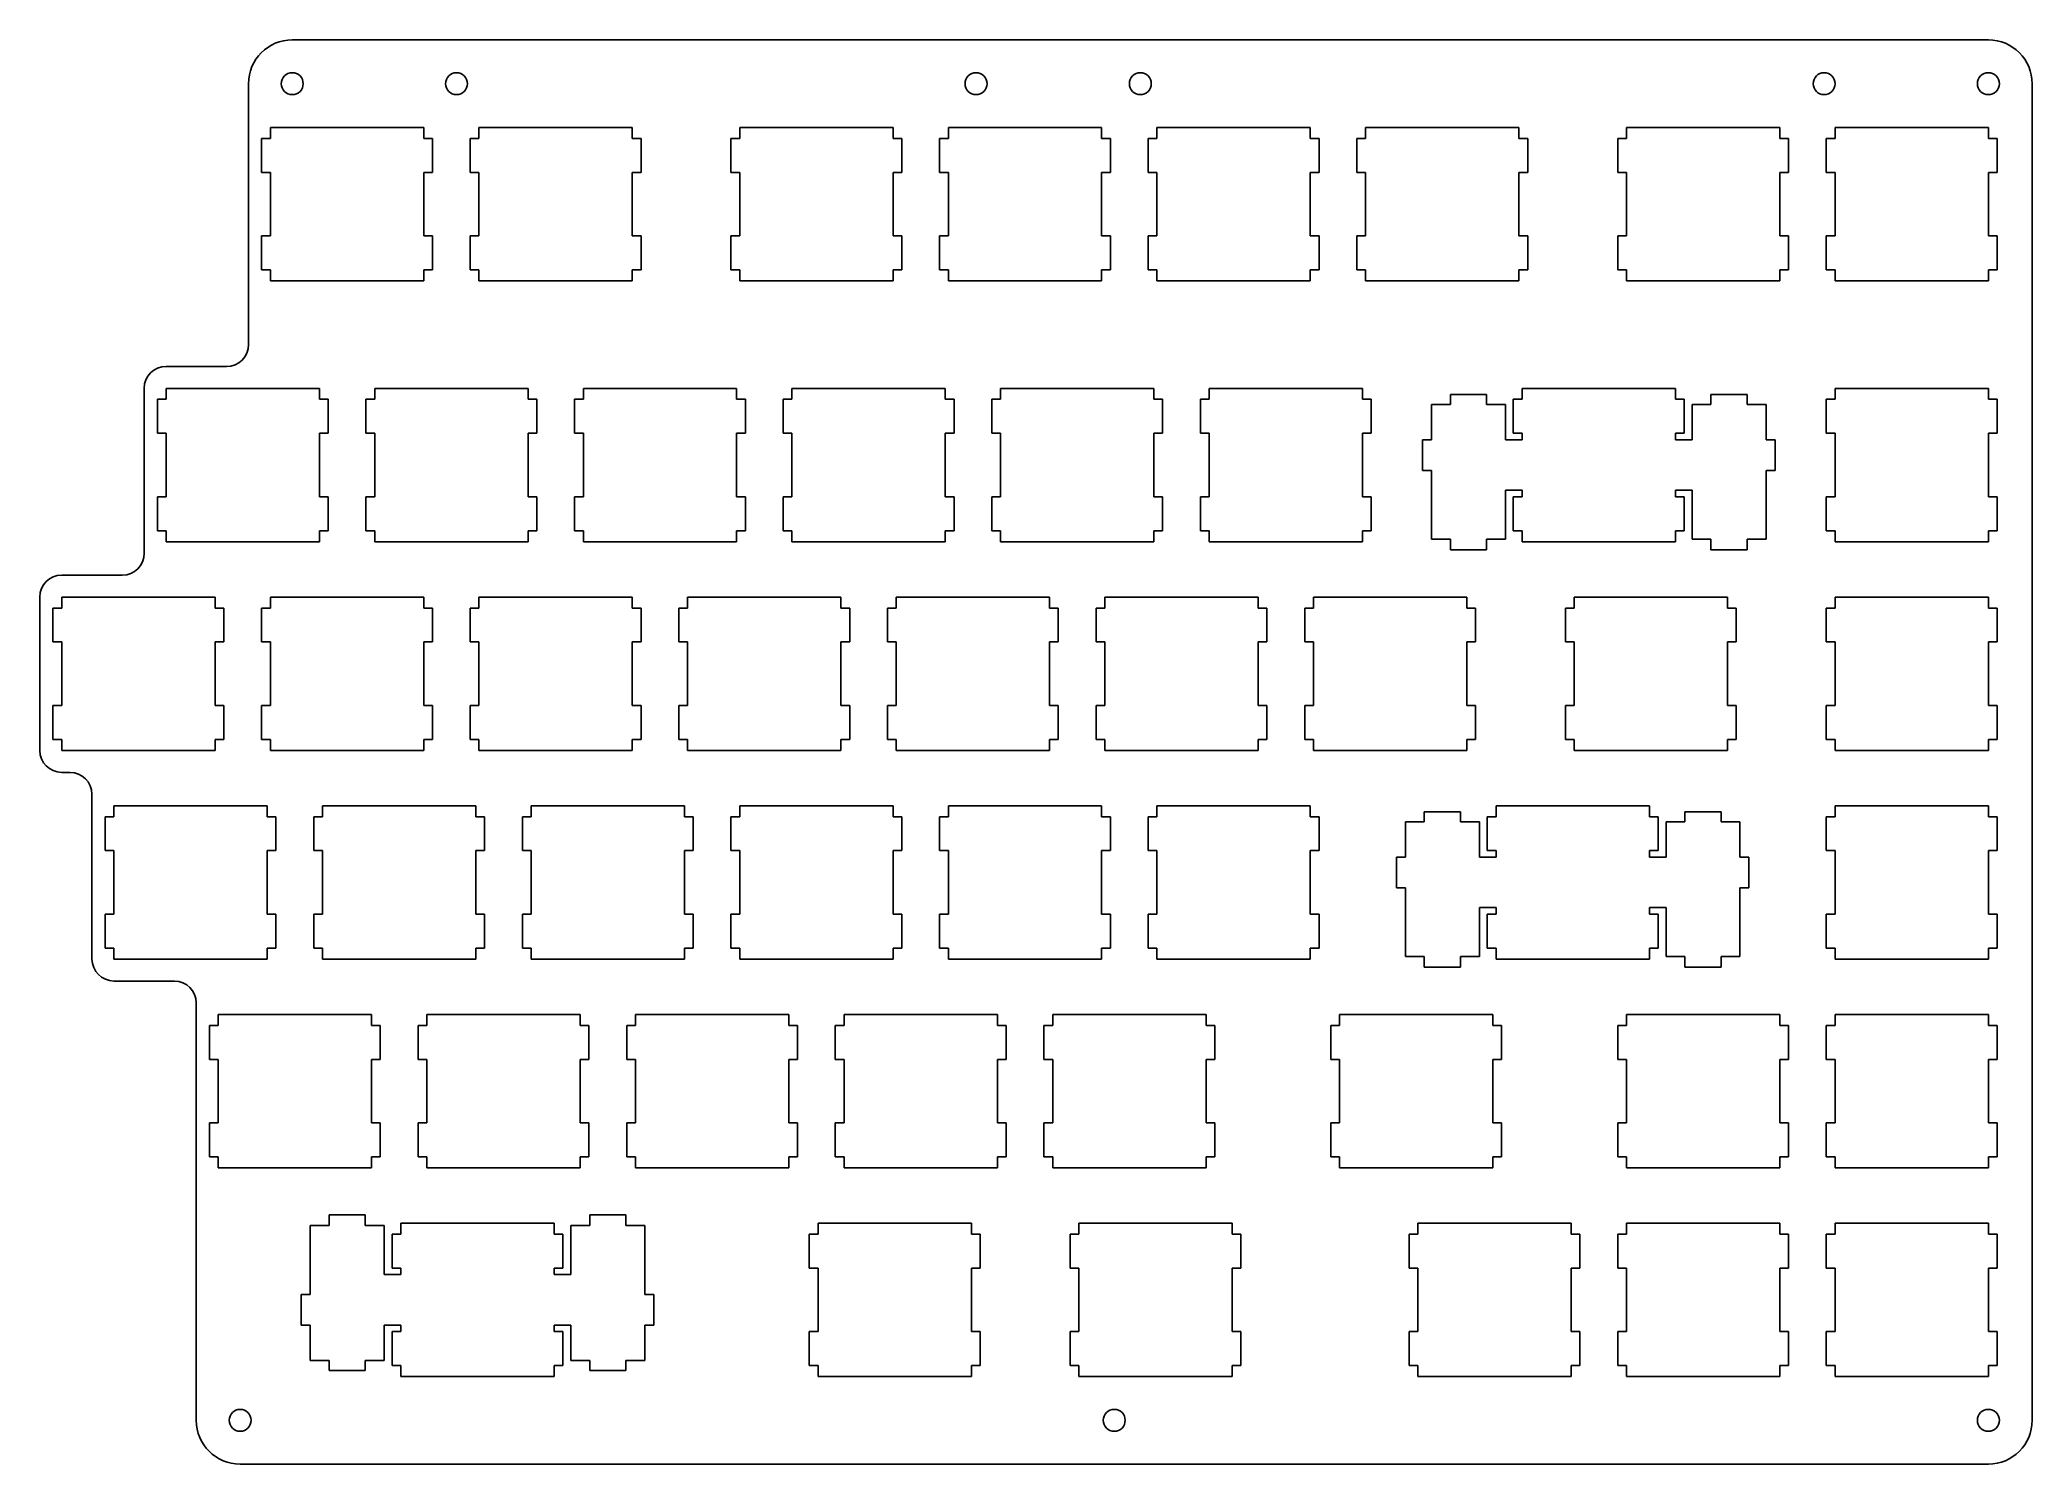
# Model space of a CAD drawing. Header units: millimetres. Extents: x 9 to 191, y 0 to 130.
import ezdxf

# ---------------------------------------------------------------- set-up
doc = ezdxf.new("R2010")
doc.units = ezdxf.units.MM
doc.layers.add('0 (2)', color=7, linetype='Continuous')

msp = doc.modelspace()

# ---------------------------------------------------------------- linework, layer by layer
at = {"layer": '0 (2)'}
for p, q in [((31.81, 130.22), (186.69, 130.22)), ((27.81, 126.22), (27.81, 102.41)), ((190.69, 126.22), (190.69, 4.21)), ((29.81, 122.22), (29.81, 121.22)), ((43.81, 122.22), (29.81, 122.22)), ((43.81, 121.22), (43.81, 122.22)), ((48.86, 122.22), (48.86, 121.22)), ((62.86, 122.22), (48.86, 122.22)), ((62.86, 121.22), (62.86, 122.22)), ((72.67, 122.22), (72.67, 121.22)), ((86.67, 122.22), (72.67, 122.22)), ((86.67, 121.22), (86.67, 122.22)), ((91.72, 122.22), (91.72, 121.22)), ((105.72, 122.22), (91.72, 122.22)), ((105.72, 121.22), (105.72, 122.22)), ((110.77, 122.22), (110.77, 121.22)), ((124.77, 122.22), (110.77, 122.22)), ((124.77, 121.22), (124.77, 122.22)), ((129.82, 122.22), (129.82, 121.22)), ((143.82, 122.22), (129.82, 122.22)), ((143.82, 121.22), (143.82, 122.22)), ((153.64, 122.22), (153.64, 121.22)), ((167.64, 122.22), (153.64, 122.22)), ((167.64, 121.22), (167.64, 122.22)), ((186.69, 122.22), (172.69, 122.22)), ((172.69, 122.22), (172.69, 121.22)), ((186.69, 121.22), (186.69, 122.22)), ((29.81, 121.22), (29.01, 121.22)), ((29.01, 121.22), (29.01, 118.12)), ((44.61, 121.22), (43.81, 121.22)), ((44.61, 118.12), (44.61, 121.22)), ((48.86, 121.22), (48.06, 121.22)), ((48.06, 121.22), (48.06, 118.12)), ((63.66, 121.22), (62.86, 121.22)), ((63.66, 118.12), (63.66, 121.22)), ((72.67, 121.22), (71.87, 121.22)), ((71.87, 121.22), (71.87, 118.12)), ((87.47, 121.22), (86.67, 121.22)), ((87.47, 118.12), (87.47, 121.22)), ((91.72, 121.22), (90.92, 121.22)), ((90.92, 121.22), (90.92, 118.12)), ((106.52, 121.22), (105.72, 121.22)), ((106.52, 118.12), (106.52, 121.22)), ((110.77, 121.22), (109.97, 121.22)), ((109.97, 121.22), (109.97, 118.12)), ((125.57, 121.22), (124.77, 121.22)), ((125.57, 118.12), (125.57, 121.22)), ((129.82, 121.22), (129.02, 121.22)), ((129.02, 121.22), (129.02, 118.12)), ((144.62, 121.22), (143.82, 121.22)), ((144.62, 118.12), (144.62, 121.22)), ((153.64, 121.22), (152.84, 121.22)), ((152.84, 121.22), (152.84, 118.12)), ((168.44, 121.22), (167.64, 121.22)), ((168.44, 118.12), (168.44, 121.22)), ((172.69, 121.22), (171.89, 121.22)), ((171.89, 121.22), (171.89, 118.12)), ((187.49, 121.22), (186.69, 121.22)), ((187.49, 118.12), (187.49, 121.22)), ((29.01, 118.12), (29.81, 118.12)), ((29.81, 118.12), (29.81, 112.32)), ((43.81, 112.32), (43.81, 118.12)), ((43.81, 118.12), (44.61, 118.12)), ((48.06, 118.12), (48.86, 118.12)), ((48.86, 118.12), (48.86, 112.32)), ((62.86, 112.32), (62.86, 118.12)), ((62.86, 118.12), (63.66, 118.12)), ((71.87, 118.12), (72.67, 118.12)), ((72.67, 118.12), (72.67, 112.32)), ((86.67, 112.32), (86.67, 118.12)), ((86.67, 118.12), (87.47, 118.12)), ((90.92, 118.12), (91.72, 118.12)), ((91.72, 118.12), (91.72, 112.32)), ((105.72, 112.32), (105.72, 118.12)), ((105.72, 118.12), (106.52, 118.12)), ((109.97, 118.12), (110.77, 118.12)), ((110.77, 118.12), (110.77, 112.32)), ((124.77, 112.32), (124.77, 118.12)), ((124.77, 118.12), (125.57, 118.12)), ((129.02, 118.12), (129.82, 118.12)), ((129.82, 118.12), (129.82, 112.32)), ((143.82, 112.32), (143.82, 118.12)), ((143.82, 118.12), (144.62, 118.12)), ((152.84, 118.12), (153.64, 118.12)), ((153.64, 118.12), (153.64, 112.32)), ((167.64, 112.32), (167.64, 118.12)), ((167.64, 118.12), (168.44, 118.12)), ((171.89, 118.12), (172.69, 118.12)), ((172.69, 118.12), (172.69, 112.32)), ((186.69, 112.32), (186.69, 118.12)), ((186.69, 118.12), (187.49, 118.12)), ((29.81, 112.32), (29.01, 112.32)), ((29.01, 112.32), (29.01, 109.22)), ((44.61, 112.32), (43.81, 112.32)), ((44.61, 109.22), (44.61, 112.32)), ((48.86, 112.32), (48.06, 112.32)), ((48.06, 112.32), (48.06, 109.22)), ((63.66, 112.32), (62.86, 112.32)), ((63.66, 109.22), (63.66, 112.32)), ((72.67, 112.32), (71.87, 112.32)), ((71.87, 112.32), (71.87, 109.22)), ((87.47, 112.32), (86.67, 112.32)), ((87.47, 109.22), (87.47, 112.32)), ((91.72, 112.32), (90.92, 112.32)), ((90.92, 112.32), (90.92, 109.22)), ((106.52, 112.32), (105.72, 112.32)), ((106.52, 109.22), (106.52, 112.32)), ((110.77, 112.32), (109.97, 112.32)), ((109.97, 112.32), (109.97, 109.22)), ((125.57, 112.32), (124.77, 112.32)), ((125.57, 109.22), (125.57, 112.32)), ((129.82, 112.32), (129.02, 112.32)), ((129.02, 112.32), (129.02, 109.22)), ((144.62, 112.32), (143.82, 112.32)), ((144.62, 109.22), (144.62, 112.32)), ((153.64, 112.32), (152.84, 112.32)), ((152.84, 112.32), (152.84, 109.22)), ((168.44, 112.32), (167.64, 112.32)), ((168.44, 109.22), (168.44, 112.32)), ((172.69, 112.32), (171.89, 112.32)), ((171.89, 112.32), (171.89, 109.22)), ((187.49, 112.32), (186.69, 112.32)), ((187.49, 109.22), (187.49, 112.32)), ((29.01, 109.22), (29.81, 109.22)), ((29.81, 109.22), (29.81, 108.22)), ((43.81, 108.22), (43.81, 109.22)), ((43.81, 109.22), (44.61, 109.22)), ((48.06, 109.22), (48.86, 109.22)), ((48.86, 109.22), (48.86, 108.22)), ((62.86, 108.22), (62.86, 109.22)), ((62.86, 109.22), (63.66, 109.22)), ((71.87, 109.22), (72.67, 109.22)), ((72.67, 109.22), (72.67, 108.22)), ((86.67, 108.22), (86.67, 109.22)), ((86.67, 109.22), (87.47, 109.22)), ((90.92, 109.22), (91.72, 109.22)), ((91.72, 109.22), (91.72, 108.22)), ((105.72, 108.22), (105.72, 109.22)), ((105.72, 109.22), (106.52, 109.22)), ((109.97, 109.22), (110.77, 109.22)), ((110.77, 109.22), (110.77, 108.22)), ((124.77, 108.22), (124.77, 109.22)), ((124.77, 109.22), (125.57, 109.22)), ((129.02, 109.22), (129.82, 109.22)), ((129.82, 109.22), (129.82, 108.22)), ((143.82, 108.22), (143.82, 109.22)), ((143.82, 109.22), (144.62, 109.22)), ((152.84, 109.22), (153.64, 109.22)), ((153.64, 109.22), (153.64, 108.22)), ((167.64, 108.22), (167.64, 109.22)), ((167.64, 109.22), (168.44, 109.22)), ((171.89, 109.22), (172.69, 109.22)), ((172.69, 109.22), (172.69, 108.22)), ((186.69, 108.22), (186.69, 109.22)), ((186.69, 109.22), (187.49, 109.22)), ((29.81, 108.22), (43.81, 108.22)), ((48.86, 108.22), (62.86, 108.22)), ((72.67, 108.22), (86.67, 108.22)), ((91.72, 108.22), (105.72, 108.22)), ((110.77, 108.22), (124.77, 108.22)), ((129.82, 108.22), (143.82, 108.22)), ((153.64, 108.22), (167.64, 108.22)), ((172.69, 108.22), (186.69, 108.22)), ((25.81, 100.41), (20.29, 100.41)), ((18.29, 98.41), (18.29, 83.36)), ((20.29, 98.41), (20.29, 97.41)), ((34.29, 98.41), (20.29, 98.41)), ((34.29, 97.41), (34.29, 98.41)), ((39.34, 98.41), (39.34, 97.41)), ((53.34, 98.41), (39.34, 98.41)), ((53.34, 97.41), (53.34, 98.41)), ((58.39, 98.41), (58.39, 97.41)), ((72.39, 98.41), (58.39, 98.41)), ((72.39, 97.41), (72.39, 98.41)), ((77.44, 98.41), (77.44, 97.41)), ((91.44, 98.41), (77.44, 98.41)), ((91.44, 97.41), (91.44, 98.41)), ((96.49, 98.41), (96.49, 97.41)), ((110.49, 98.41), (96.49, 98.41)), ((110.49, 97.41), (110.49, 98.41)), ((115.54, 98.41), (115.54, 97.41)), ((129.54, 98.41), (115.54, 98.41)), ((129.54, 97.41), (129.54, 98.41)), ((144.11, 98.41), (144.11, 97.41)), ((158.11, 98.41), (144.11, 98.41)), ((158.11, 97.41), (158.11, 98.41)), ((172.69, 98.41), (172.69, 97.41)), ((186.69, 98.41), (172.69, 98.41)), ((186.69, 97.41), (186.69, 98.41)), ((20.29, 97.41), (19.49, 97.41)), ((19.49, 97.41), (19.49, 94.31)), ((35.09, 97.41), (34.29, 97.41)), ((35.09, 94.31), (35.09, 97.41)), ((39.34, 97.41), (38.54, 97.41)), ((38.54, 97.41), (38.54, 94.31)), ((54.14, 97.41), (53.34, 97.41)), ((54.14, 94.31), (54.14, 97.41)), ((58.39, 97.41), (57.59, 97.41)), ((57.59, 97.41), (57.59, 94.31)), ((73.19, 97.41), (72.39, 97.41)), ((73.19, 94.31), (73.19, 97.41)), ((77.44, 97.41), (76.64, 97.41)), ((76.64, 97.41), (76.64, 94.31)), ((92.24, 97.41), (91.44, 97.41)), ((92.24, 94.31), (92.24, 97.41)), ((96.49, 97.41), (95.69, 97.41)), ((95.69, 97.41), (95.69, 94.31)), ((111.29, 97.41), (110.49, 97.41)), ((111.29, 94.31), (111.29, 97.41)), ((115.54, 97.41), (114.74, 97.41)), ((114.74, 97.41), (114.74, 94.31)), ((130.34, 97.41), (129.54, 97.41)), ((130.34, 94.31), (130.34, 97.41)), ((137.56, 96.94), (135.84, 96.94)), ((135.84, 96.94), (135.84, 93.71)), ((140.86, 97.86), (137.56, 97.86)), ((137.56, 97.86), (137.56, 96.94)), ((140.86, 96.94), (140.86, 97.86)), ((142.59, 96.94), (140.86, 96.94)), ((142.59, 93.71), (142.59, 96.94)), ((144.11, 97.41), (143.31, 97.41)), ((143.31, 97.41), (143.31, 94.31)), ((158.91, 97.41), (158.11, 97.41)), ((158.91, 94.31), (158.91, 97.41)), ((161.36, 96.94), (159.64, 96.94)), ((159.64, 96.94), (159.64, 93.71)), ((164.66, 97.86), (161.36, 97.86)), ((161.36, 97.86), (161.36, 96.94)), ((164.66, 96.94), (164.66, 97.86)), ((166.39, 96.94), (164.66, 96.94)), ((166.39, 93.71), (166.39, 96.94)), ((172.69, 97.41), (171.89, 97.41)), ((171.89, 97.41), (171.89, 94.31)), ((187.49, 97.41), (186.69, 97.41)), ((187.49, 94.31), (187.49, 97.41)), ((19.49, 94.31), (20.29, 94.31)), ((20.29, 94.31), (20.29, 88.51)), ((34.29, 88.51), (34.29, 94.31)), ((34.29, 94.31), (35.09, 94.31)), ((38.54, 94.31), (39.34, 94.31)), ((39.34, 94.31), (39.34, 88.51)), ((53.34, 88.51), (53.34, 94.31)), ((53.34, 94.31), (54.14, 94.31)), ((57.59, 94.31), (58.39, 94.31)), ((58.39, 94.31), (58.39, 88.51)), ((72.39, 88.51), (72.39, 94.31)), ((72.39, 94.31), (73.19, 94.31)), ((76.64, 94.31), (77.44, 94.31)), ((77.44, 94.31), (77.44, 88.51)), ((91.44, 88.51), (91.44, 94.31)), ((91.44, 94.31), (92.24, 94.31)), ((95.69, 94.31), (96.49, 94.31)), ((96.49, 94.31), (96.49, 88.51)), ((110.49, 88.51), (110.49, 94.31)), ((110.49, 94.31), (111.29, 94.31)), ((114.74, 94.31), (115.54, 94.31)), ((115.54, 94.31), (115.54, 88.51)), ((129.54, 88.51), (129.54, 94.31)), ((129.54, 94.31), (130.34, 94.31)), ((135.84, 93.71), (135.01, 93.71)), ((135.01, 93.71), (135.01, 90.91)), ((144.11, 93.71), (142.59, 93.71)), ((143.31, 94.31), (144.11, 94.31)), ((144.11, 94.31), (144.11, 93.71)), ((158.11, 93.71), (158.11, 94.31)), ((158.11, 94.31), (158.91, 94.31)), ((159.64, 93.71), (158.11, 93.71)), ((167.21, 93.71), (166.39, 93.71)), ((167.21, 90.91), (167.21, 93.71)), ((171.89, 94.31), (172.69, 94.31)), ((172.69, 94.31), (172.69, 88.51)), ((186.69, 88.51), (186.69, 94.31)), ((186.69, 94.31), (187.49, 94.31)), ((135.01, 90.91), (135.84, 90.91)), ((135.84, 90.91), (135.84, 84.64)), ((166.39, 84.64), (166.39, 90.91)), ((166.39, 90.91), (167.21, 90.91)), ((20.29, 88.51), (19.49, 88.51)), ((19.49, 88.51), (19.49, 85.41)), ((35.09, 88.51), (34.29, 88.51)), ((35.09, 85.41), (35.09, 88.51)), ((39.34, 88.51), (38.54, 88.51)), ((38.54, 88.51), (38.54, 85.41)), ((54.14, 88.51), (53.34, 88.51)), ((54.14, 85.41), (54.14, 88.51)), ((58.39, 88.51), (57.59, 88.51)), ((57.59, 88.51), (57.59, 85.41)), ((73.19, 88.51), (72.39, 88.51)), ((73.19, 85.41), (73.19, 88.51)), ((77.44, 88.51), (76.64, 88.51)), ((76.64, 88.51), (76.64, 85.41)), ((92.24, 88.51), (91.44, 88.51)), ((92.24, 85.41), (92.24, 88.51)), ((96.49, 88.51), (95.69, 88.51)), ((95.69, 88.51), (95.69, 85.41)), ((111.29, 88.51), (110.49, 88.51)), ((111.29, 85.41), (111.29, 88.51)), ((115.54, 88.51), (114.74, 88.51)), ((114.74, 88.51), (114.74, 85.41)), ((130.34, 88.51), (129.54, 88.51)), ((130.34, 85.41), (130.34, 88.51)), ((142.59, 84.64), (142.59, 89.11)), ((142.59, 89.11), (144.11, 89.11)), ((144.11, 88.51), (143.31, 88.51)), ((143.31, 88.51), (143.31, 85.41)), ((144.11, 89.11), (144.11, 88.51)), ((158.11, 88.51), (158.11, 89.11)), ((158.11, 89.11), (159.64, 89.11)), ((158.91, 88.51), (158.11, 88.51)), ((158.91, 85.41), (158.91, 88.51)), ((159.64, 89.11), (159.64, 84.64)), ((172.69, 88.51), (171.89, 88.51)), ((171.89, 88.51), (171.89, 85.41)), ((187.49, 88.51), (186.69, 88.51)), ((187.49, 85.41), (187.49, 88.51)), ((19.49, 85.41), (20.29, 85.41)), ((20.29, 85.41), (20.29, 84.41)), ((20.29, 84.41), (34.29, 84.41)), ((34.29, 84.41), (34.29, 85.41)), ((34.29, 85.41), (35.09, 85.41)), ((38.54, 85.41), (39.34, 85.41)), ((39.34, 85.41), (39.34, 84.41)), ((39.34, 84.41), (53.34, 84.41)), ((53.34, 84.41), (53.34, 85.41)), ((53.34, 85.41), (54.14, 85.41)), ((57.59, 85.41), (58.39, 85.41)), ((58.39, 85.41), (58.39, 84.41)), ((58.39, 84.41), (72.39, 84.41)), ((72.39, 84.41), (72.39, 85.41)), ((72.39, 85.41), (73.19, 85.41)), ((76.64, 85.41), (77.44, 85.41)), ((77.44, 85.41), (77.44, 84.41)), ((77.44, 84.41), (91.44, 84.41)), ((91.44, 84.41), (91.44, 85.41)), ((91.44, 85.41), (92.24, 85.41)), ((95.69, 85.41), (96.49, 85.41)), ((96.49, 85.41), (96.49, 84.41)), ((96.49, 84.41), (110.49, 84.41)), ((110.49, 84.41), (110.49, 85.41)), ((110.49, 85.41), (111.29, 85.41)), ((114.74, 85.41), (115.54, 85.41)), ((115.54, 85.41), (115.54, 84.41)), ((115.54, 84.41), (129.54, 84.41)), ((129.54, 84.41), (129.54, 85.41)), ((129.54, 85.41), (130.34, 85.41)), ((135.84, 84.64), (137.56, 84.64)), ((137.56, 84.64), (137.56, 83.66)), ((140.86, 83.66), (140.86, 84.64)), ((140.86, 84.64), (142.59, 84.64)), ((143.31, 85.41), (144.11, 85.41)), ((144.11, 85.41), (144.11, 84.41)), ((144.11, 84.41), (158.11, 84.41)), ((158.11, 84.41), (158.11, 85.41)), ((158.11, 85.41), (158.91, 85.41)), ((159.64, 84.64), (161.36, 84.64)), ((161.36, 84.64), (161.36, 83.66)), ((164.66, 83.66), (164.66, 84.64)), ((164.66, 84.64), (166.39, 84.64)), ((171.89, 85.41), (172.69, 85.41)), ((172.69, 85.41), (172.69, 84.41)), ((172.69, 84.41), (186.69, 84.41)), ((186.69, 84.41), (186.69, 85.41)), ((186.69, 85.41), (187.49, 85.41)), ((137.56, 83.66), (140.86, 83.66)), ((161.36, 83.66), (164.66, 83.66)), ((16.29, 81.36), (10.76, 81.36)), ((8.76, 79.36), (8.76, 65.36)), ((10.76, 78.36), (9.96, 78.36)), ((9.96, 78.36), (9.96, 75.26)), ((10.76, 79.36), (10.76, 78.36)), ((24.76, 79.36), (10.76, 79.36)), ((24.76, 78.36), (24.76, 79.36)), ((25.56, 78.36), (24.76, 78.36)), ((25.56, 75.26), (25.56, 78.36)), ((29.81, 78.36), (29.01, 78.36)), ((29.01, 78.36), (29.01, 75.26)), ((29.81, 79.36), (29.81, 78.36)), ((43.81, 79.36), (29.81, 79.36)), ((43.81, 78.36), (43.81, 79.36)), ((44.61, 78.36), (43.81, 78.36)), ((44.61, 75.26), (44.61, 78.36)), ((48.86, 78.36), (48.06, 78.36)), ((48.06, 78.36), (48.06, 75.26)), ((48.86, 79.36), (48.86, 78.36)), ((62.86, 79.36), (48.86, 79.36)), ((62.86, 78.36), (62.86, 79.36)), ((63.66, 78.36), (62.86, 78.36)), ((63.66, 75.26), (63.66, 78.36)), ((67.91, 78.36), (67.11, 78.36)), ((67.11, 78.36), (67.11, 75.26)), ((67.91, 79.36), (67.91, 78.36)), ((81.91, 79.36), (67.91, 79.36)), ((81.91, 78.36), (81.91, 79.36)), ((82.71, 78.36), (81.91, 78.36)), ((82.71, 75.26), (82.71, 78.36)), ((86.96, 78.36), (86.16, 78.36)), ((86.16, 78.36), (86.16, 75.26)), ((86.96, 79.36), (86.96, 78.36)), ((100.96, 79.36), (86.96, 79.36)), ((100.96, 78.36), (100.96, 79.36)), ((101.76, 78.36), (100.96, 78.36)), ((101.76, 75.26), (101.76, 78.36)), ((106.01, 78.36), (105.21, 78.36)), ((105.21, 78.36), (105.21, 75.26)), ((106.01, 79.36), (106.01, 78.36)), ((120.01, 79.36), (106.01, 79.36)), ((120.01, 78.36), (120.01, 79.36)), ((120.81, 78.36), (120.01, 78.36)), ((120.81, 75.26), (120.81, 78.36)), ((125.06, 78.36), (124.26, 78.36)), ((124.26, 78.36), (124.26, 75.26)), ((125.06, 79.36), (125.06, 78.36)), ((139.06, 79.36), (125.06, 79.36)), ((139.06, 78.36), (139.06, 79.36)), ((139.86, 78.36), (139.06, 78.36)), ((139.86, 75.26), (139.86, 78.36)), ((148.87, 78.36), (148.07, 78.36)), ((148.07, 78.36), (148.07, 75.26)), ((148.87, 79.36), (148.87, 78.36)), ((162.87, 79.36), (148.87, 79.36)), ((162.87, 78.36), (162.87, 79.36)), ((163.67, 78.36), (162.87, 78.36)), ((163.67, 75.26), (163.67, 78.36)), ((172.69, 78.36), (171.89, 78.36)), ((171.89, 78.36), (171.89, 75.26)), ((172.69, 79.36), (172.69, 78.36)), ((186.69, 79.36), (172.69, 79.36)), ((186.69, 78.36), (186.69, 79.36)), ((187.49, 78.36), (186.69, 78.36)), ((187.49, 75.26), (187.49, 78.36)), ((9.96, 75.26), (10.76, 75.26)), ((10.76, 75.26), (10.76, 69.46)), ((24.76, 69.46), (24.76, 75.26)), ((24.76, 75.26), (25.56, 75.26)), ((29.01, 75.26), (29.81, 75.26)), ((29.81, 75.26), (29.81, 69.46)), ((43.81, 69.46), (43.81, 75.26)), ((43.81, 75.26), (44.61, 75.26)), ((48.06, 75.26), (48.86, 75.26)), ((48.86, 75.26), (48.86, 69.46)), ((62.86, 69.46), (62.86, 75.26)), ((62.86, 75.26), (63.66, 75.26)), ((67.11, 75.26), (67.91, 75.26)), ((67.91, 75.26), (67.91, 69.46)), ((81.91, 69.46), (81.91, 75.26)), ((81.91, 75.26), (82.71, 75.26)), ((86.16, 75.26), (86.96, 75.26)), ((86.96, 75.26), (86.96, 69.46)), ((100.96, 69.46), (100.96, 75.26)), ((100.96, 75.26), (101.76, 75.26)), ((105.21, 75.26), (106.01, 75.26)), ((106.01, 75.26), (106.01, 69.46)), ((120.01, 69.46), (120.01, 75.26)), ((120.01, 75.26), (120.81, 75.26)), ((124.26, 75.26), (125.06, 75.26)), ((125.06, 75.26), (125.06, 69.46)), ((139.06, 69.46), (139.06, 75.26)), ((139.06, 75.26), (139.86, 75.26)), ((148.07, 75.26), (148.87, 75.26)), ((148.87, 75.26), (148.87, 69.46)), ((162.87, 69.46), (162.87, 75.26)), ((162.87, 75.26), (163.67, 75.26)), ((171.89, 75.26), (172.69, 75.26)), ((172.69, 75.26), (172.69, 69.46)), ((186.69, 69.46), (186.69, 75.26)), ((186.69, 75.26), (187.49, 75.26)), ((10.76, 69.46), (9.96, 69.46)), ((9.96, 69.46), (9.96, 66.36)), ((25.56, 69.46), (24.76, 69.46)), ((25.56, 66.36), (25.56, 69.46)), ((29.81, 69.46), (29.01, 69.46)), ((29.01, 69.46), (29.01, 66.36)), ((44.61, 69.46), (43.81, 69.46)), ((44.61, 66.36), (44.61, 69.46)), ((48.86, 69.46), (48.06, 69.46)), ((48.06, 69.46), (48.06, 66.36)), ((63.66, 69.46), (62.86, 69.46)), ((63.66, 66.36), (63.66, 69.46)), ((67.91, 69.46), (67.11, 69.46)), ((67.11, 69.46), (67.11, 66.36)), ((82.71, 69.46), (81.91, 69.46)), ((82.71, 66.36), (82.71, 69.46)), ((86.96, 69.46), (86.16, 69.46)), ((86.16, 69.46), (86.16, 66.36)), ((101.76, 69.46), (100.96, 69.46)), ((101.76, 66.36), (101.76, 69.46)), ((106.01, 69.46), (105.21, 69.46)), ((105.21, 69.46), (105.21, 66.36)), ((120.81, 69.46), (120.01, 69.46)), ((120.81, 66.36), (120.81, 69.46)), ((125.06, 69.46), (124.26, 69.46)), ((124.26, 69.46), (124.26, 66.36)), ((139.86, 69.46), (139.06, 69.46)), ((139.86, 66.36), (139.86, 69.46)), ((148.87, 69.46), (148.07, 69.46)), ((148.07, 69.46), (148.07, 66.36)), ((163.67, 69.46), (162.87, 69.46)), ((163.67, 66.36), (163.67, 69.46)), ((172.69, 69.46), (171.89, 69.46)), ((171.89, 69.46), (171.89, 66.36)), ((187.49, 69.46), (186.69, 69.46)), ((187.49, 66.36), (187.49, 69.46)), ((9.96, 66.36), (10.76, 66.36)), ((10.76, 66.36), (10.76, 65.36)), ((24.76, 65.36), (24.76, 66.36)), ((24.76, 66.36), (25.56, 66.36)), ((29.01, 66.36), (29.81, 66.36)), ((29.81, 66.36), (29.81, 65.36)), ((43.81, 65.36), (43.81, 66.36)), ((43.81, 66.36), (44.61, 66.36)), ((48.06, 66.36), (48.86, 66.36)), ((48.86, 66.36), (48.86, 65.36)), ((62.86, 65.36), (62.86, 66.36)), ((62.86, 66.36), (63.66, 66.36)), ((67.11, 66.36), (67.91, 66.36)), ((67.91, 66.36), (67.91, 65.36)), ((81.91, 65.36), (81.91, 66.36)), ((81.91, 66.36), (82.71, 66.36)), ((86.16, 66.36), (86.96, 66.36)), ((86.96, 66.36), (86.96, 65.36)), ((100.96, 65.36), (100.96, 66.36)), ((100.96, 66.36), (101.76, 66.36)), ((105.21, 66.36), (106.01, 66.36)), ((106.01, 66.36), (106.01, 65.36)), ((120.01, 65.36), (120.01, 66.36)), ((120.01, 66.36), (120.81, 66.36)), ((124.26, 66.36), (125.06, 66.36)), ((125.06, 66.36), (125.06, 65.36)), ((139.06, 65.36), (139.06, 66.36)), ((139.06, 66.36), (139.86, 66.36)), ((148.07, 66.36), (148.87, 66.36)), ((148.87, 66.36), (148.87, 65.36)), ((162.87, 65.36), (162.87, 66.36)), ((162.87, 66.36), (163.67, 66.36)), ((171.89, 66.36), (172.69, 66.36)), ((172.69, 66.36), (172.69, 65.36)), ((186.69, 65.36), (186.69, 66.36)), ((186.69, 66.36), (187.49, 66.36)), ((10.76, 65.36), (24.76, 65.36)), ((29.81, 65.36), (43.81, 65.36)), ((48.86, 65.36), (62.86, 65.36)), ((67.91, 65.36), (81.91, 65.36)), ((86.96, 65.36), (100.96, 65.36)), ((106.01, 65.36), (120.01, 65.36)), ((125.06, 65.36), (139.06, 65.36)), ((148.87, 65.36), (162.87, 65.36)), ((172.69, 65.36), (186.69, 65.36)), ((10.76, 63.36), (11.52, 63.36)), ((13.52, 61.36), (13.52, 46.31)), ((15.52, 60.31), (15.52, 59.31)), ((29.52, 60.31), (15.52, 60.31)), ((29.52, 59.31), (29.52, 60.31)), ((34.57, 60.31), (34.57, 59.31)), ((48.57, 60.31), (34.57, 60.31)), ((48.57, 59.31), (48.57, 60.31)), ((53.62, 60.31), (53.62, 59.31)), ((67.62, 60.31), (53.62, 60.31)), ((67.62, 59.31), (67.62, 60.31)), ((72.67, 60.31), (72.67, 59.31)), ((86.67, 60.31), (72.67, 60.31)), ((86.67, 59.31), (86.67, 60.31)), ((91.72, 60.31), (91.72, 59.31)), ((105.72, 60.31), (91.72, 60.31)), ((105.72, 59.31), (105.72, 60.31)), ((110.77, 60.31), (110.77, 59.31)), ((124.77, 60.31), (110.77, 60.31)), ((124.77, 59.31), (124.77, 60.31)), ((141.73, 60.31), (141.73, 59.31)), ((155.73, 60.31), (141.73, 60.31)), ((155.73, 59.31), (155.73, 60.31)), ((172.69, 60.31), (172.69, 59.31)), ((186.69, 60.31), (172.69, 60.31)), ((186.69, 59.31), (186.69, 60.31)), ((15.52, 59.31), (14.72, 59.31)), ((14.72, 59.31), (14.72, 56.21)), ((30.32, 59.31), (29.52, 59.31)), ((30.32, 56.21), (30.32, 59.31)), ((34.57, 59.31), (33.77, 59.31)), ((33.77, 59.31), (33.77, 56.21)), ((49.37, 59.31), (48.57, 59.31)), ((49.37, 56.21), (49.37, 59.31)), ((53.62, 59.31), (52.82, 59.31)), ((52.82, 59.31), (52.82, 56.21)), ((68.42, 59.31), (67.62, 59.31)), ((68.42, 56.21), (68.42, 59.31)), ((72.67, 59.31), (71.87, 59.31)), ((71.87, 59.31), (71.87, 56.21)), ((87.47, 59.31), (86.67, 59.31)), ((87.47, 56.21), (87.47, 59.31)), ((91.72, 59.31), (90.92, 59.31)), ((90.92, 59.31), (90.92, 56.21)), ((106.52, 59.31), (105.72, 59.31)), ((106.52, 56.21), (106.52, 59.31)), ((110.77, 59.31), (109.97, 59.31)), ((109.97, 59.31), (109.97, 56.21)), ((125.57, 59.31), (124.77, 59.31)), ((125.57, 56.21), (125.57, 59.31)), ((135.18, 58.84), (133.46, 58.84)), ((133.46, 58.84), (133.46, 55.61)), ((138.48, 59.76), (135.18, 59.76)), ((135.18, 59.76), (135.18, 58.84)), ((138.48, 58.84), (138.48, 59.76)), ((140.21, 58.84), (138.48, 58.84)), ((140.21, 55.61), (140.21, 58.84)), ((141.73, 59.31), (140.93, 59.31)), ((140.93, 59.31), (140.93, 56.21)), ((156.53, 59.31), (155.73, 59.31)), ((156.53, 56.21), (156.53, 59.31)), ((158.98, 58.84), (157.26, 58.84)), ((157.26, 58.84), (157.26, 55.61)), ((162.28, 59.76), (158.98, 59.76)), ((158.98, 59.76), (158.98, 58.84)), ((162.28, 58.84), (162.28, 59.76)), ((164, 58.84), (162.28, 58.84)), ((164, 55.61), (164, 58.84)), ((172.69, 59.31), (171.89, 59.31)), ((171.89, 59.31), (171.89, 56.21)), ((187.49, 59.31), (186.69, 59.31)), ((187.49, 56.21), (187.49, 59.31)), ((14.72, 56.21), (15.52, 56.21)), ((15.52, 56.21), (15.52, 50.41)), ((29.52, 50.41), (29.52, 56.21)), ((29.52, 56.21), (30.32, 56.21)), ((33.77, 56.21), (34.57, 56.21)), ((34.57, 56.21), (34.57, 50.41)), ((48.57, 50.41), (48.57, 56.21)), ((48.57, 56.21), (49.37, 56.21)), ((52.82, 56.21), (53.62, 56.21)), ((53.62, 56.21), (53.62, 50.41)), ((67.62, 50.41), (67.62, 56.21)), ((67.62, 56.21), (68.42, 56.21)), ((71.87, 56.21), (72.67, 56.21)), ((72.67, 56.21), (72.67, 50.41)), ((86.67, 50.41), (86.67, 56.21)), ((86.67, 56.21), (87.47, 56.21)), ((90.92, 56.21), (91.72, 56.21)), ((91.72, 56.21), (91.72, 50.41)), ((105.72, 50.41), (105.72, 56.21)), ((105.72, 56.21), (106.52, 56.21)), ((109.97, 56.21), (110.77, 56.21)), ((110.77, 56.21), (110.77, 50.41)), ((124.77, 50.41), (124.77, 56.21)), ((124.77, 56.21), (125.57, 56.21)), ((133.46, 55.61), (132.63, 55.61)), ((132.63, 55.61), (132.63, 52.81)), ((141.73, 55.61), (140.21, 55.61)), ((140.93, 56.21), (141.73, 56.21)), ((141.73, 56.21), (141.73, 55.61)), ((155.73, 55.61), (155.73, 56.21)), ((155.73, 56.21), (156.53, 56.21)), ((157.26, 55.61), (155.73, 55.61)), ((164.83, 55.61), (164, 55.61)), ((164.83, 52.81), (164.83, 55.61)), ((171.89, 56.21), (172.69, 56.21)), ((172.69, 56.21), (172.69, 50.41)), ((186.69, 50.41), (186.69, 56.21)), ((186.69, 56.21), (187.49, 56.21)), ((132.63, 52.81), (133.46, 52.81)), ((133.46, 52.81), (133.46, 46.54)), ((164, 46.54), (164, 52.81)), ((164, 52.81), (164.83, 52.81)), ((140.21, 46.54), (140.21, 51.01)), ((140.21, 51.01), (141.73, 51.01)), ((141.73, 51.01), (141.73, 50.41)), ((155.73, 50.41), (155.73, 51.01)), ((155.73, 51.01), (157.26, 51.01)), ((157.26, 51.01), (157.26, 46.54)), ((15.52, 50.41), (14.72, 50.41)), ((14.72, 50.41), (14.72, 47.31)), ((30.32, 50.41), (29.52, 50.41)), ((30.32, 47.31), (30.32, 50.41)), ((34.57, 50.41), (33.77, 50.41)), ((33.77, 50.41), (33.77, 47.31)), ((49.37, 50.41), (48.57, 50.41)), ((49.37, 47.31), (49.37, 50.41)), ((53.62, 50.41), (52.82, 50.41)), ((52.82, 50.41), (52.82, 47.31)), ((68.42, 50.41), (67.62, 50.41)), ((68.42, 47.31), (68.42, 50.41)), ((72.67, 50.41), (71.87, 50.41)), ((71.87, 50.41), (71.87, 47.31)), ((87.47, 50.41), (86.67, 50.41)), ((87.47, 47.31), (87.47, 50.41)), ((91.72, 50.41), (90.92, 50.41)), ((90.92, 50.41), (90.92, 47.31)), ((106.52, 50.41), (105.72, 50.41)), ((106.52, 47.31), (106.52, 50.41)), ((110.77, 50.41), (109.97, 50.41)), ((109.97, 50.41), (109.97, 47.31)), ((125.57, 50.41), (124.77, 50.41)), ((125.57, 47.31), (125.57, 50.41)), ((141.73, 50.41), (140.93, 50.41)), ((140.93, 50.41), (140.93, 47.31)), ((156.53, 50.41), (155.73, 50.41)), ((156.53, 47.31), (156.53, 50.41)), ((172.69, 50.41), (171.89, 50.41)), ((171.89, 50.41), (171.89, 47.31)), ((187.49, 50.41), (186.69, 50.41)), ((187.49, 47.31), (187.49, 50.41)), ((14.72, 47.31), (15.52, 47.31)), ((15.52, 47.31), (15.52, 46.31)), ((29.52, 46.31), (29.52, 47.31)), ((29.52, 47.31), (30.32, 47.31)), ((33.77, 47.31), (34.57, 47.31)), ((34.57, 47.31), (34.57, 46.31)), ((48.57, 46.31), (48.57, 47.31)), ((48.57, 47.31), (49.37, 47.31)), ((52.82, 47.31), (53.62, 47.31)), ((53.62, 47.31), (53.62, 46.31)), ((67.62, 46.31), (67.62, 47.31)), ((67.62, 47.31), (68.42, 47.31)), ((71.87, 47.31), (72.67, 47.31)), ((72.67, 47.31), (72.67, 46.31)), ((86.67, 46.31), (86.67, 47.31)), ((86.67, 47.31), (87.47, 47.31)), ((90.92, 47.31), (91.72, 47.31)), ((91.72, 47.31), (91.72, 46.31)), ((105.72, 46.31), (105.72, 47.31)), ((105.72, 47.31), (106.52, 47.31)), ((109.97, 47.31), (110.77, 47.31)), ((110.77, 47.31), (110.77, 46.31)), ((124.77, 46.31), (124.77, 47.31)), ((124.77, 47.31), (125.57, 47.31)), ((140.93, 47.31), (141.73, 47.31)), ((141.73, 47.31), (141.73, 46.31)), ((155.73, 46.31), (155.73, 47.31)), ((155.73, 47.31), (156.53, 47.31)), ((171.89, 47.31), (172.69, 47.31)), ((172.69, 47.31), (172.69, 46.31)), ((186.69, 46.31), (186.69, 47.31)), ((186.69, 47.31), (187.49, 47.31)), ((15.52, 46.31), (29.52, 46.31)), ((34.57, 46.31), (48.57, 46.31)), ((53.62, 46.31), (67.62, 46.31)), ((72.67, 46.31), (86.67, 46.31)), ((91.72, 46.31), (105.72, 46.31)), ((110.77, 46.31), (124.77, 46.31)), ((133.46, 46.54), (135.18, 46.54)), ((135.18, 46.54), (135.18, 45.56)), ((135.18, 45.56), (138.48, 45.56)), ((138.48, 45.56), (138.48, 46.54)), ((138.48, 46.54), (140.21, 46.54)), ((141.73, 46.31), (155.73, 46.31)), ((157.26, 46.54), (158.98, 46.54)), ((158.98, 46.54), (158.98, 45.56)), ((158.98, 45.56), (162.28, 45.56)), ((162.28, 45.56), (162.28, 46.54)), ((162.28, 46.54), (164, 46.54)), ((172.69, 46.31), (186.69, 46.31)), ((15.52, 44.31), (21.05, 44.31)), ((23.05, 42.31), (23.05, 4.21)), ((25.05, 40.26), (24.25, 40.26)), ((24.25, 40.26), (24.25, 37.16)), ((25.05, 41.26), (25.05, 40.26)), ((39.05, 41.26), (25.05, 41.26)), ((39.05, 40.26), (39.05, 41.26)), ((39.85, 40.26), (39.05, 40.26)), ((39.85, 37.16), (39.85, 40.26)), ((44.1, 40.26), (43.3, 40.26)), ((43.3, 40.26), (43.3, 37.16)), ((44.1, 41.26), (44.1, 40.26)), ((58.1, 41.26), (44.1, 41.26)), ((58.1, 40.26), (58.1, 41.26)), ((58.9, 40.26), (58.1, 40.26)), ((58.9, 37.16), (58.9, 40.26)), ((63.15, 40.26), (62.35, 40.26)), ((62.35, 40.26), (62.35, 37.16)), ((63.15, 41.26), (63.15, 40.26)), ((77.15, 41.26), (63.15, 41.26)), ((77.15, 40.26), (77.15, 41.26)), ((77.95, 40.26), (77.15, 40.26)), ((77.95, 37.16), (77.95, 40.26)), ((82.2, 40.26), (81.4, 40.26)), ((81.4, 40.26), (81.4, 37.16)), ((82.2, 41.26), (82.2, 40.26)), ((96.2, 41.26), (82.2, 41.26)), ((96.2, 40.26), (96.2, 41.26)), ((97, 40.26), (96.2, 40.26)), ((97, 37.16), (97, 40.26)), ((101.25, 40.26), (100.45, 40.26)), ((100.45, 40.26), (100.45, 37.16)), ((101.25, 41.26), (101.25, 40.26)), ((115.25, 41.26), (101.25, 41.26)), ((115.25, 40.26), (115.25, 41.26)), ((116.05, 40.26), (115.25, 40.26)), ((116.05, 37.16), (116.05, 40.26)), ((127.44, 40.26), (126.64, 40.26)), ((126.64, 40.26), (126.64, 37.16)), ((127.44, 41.26), (127.44, 40.26)), ((141.44, 41.26), (127.44, 41.26)), ((141.44, 40.26), (141.44, 41.26)), ((142.24, 40.26), (141.44, 40.26)), ((142.24, 37.16), (142.24, 40.26)), ((153.64, 40.26), (152.84, 40.26)), ((152.84, 40.26), (152.84, 37.16)), ((153.64, 41.26), (153.64, 40.26)), ((167.64, 41.26), (153.64, 41.26)), ((167.64, 40.26), (167.64, 41.26)), ((168.44, 40.26), (167.64, 40.26)), ((168.44, 37.16), (168.44, 40.26)), ((172.69, 40.26), (171.89, 40.26)), ((171.89, 40.26), (171.89, 37.16)), ((172.69, 41.26), (172.69, 40.26)), ((186.69, 41.26), (172.69, 41.26)), ((186.69, 40.26), (186.69, 41.26)), ((187.49, 40.26), (186.69, 40.26)), ((187.49, 37.16), (187.49, 40.26)), ((24.25, 37.16), (25.05, 37.16)), ((25.05, 37.16), (25.05, 31.36)), ((39.05, 31.36), (39.05, 37.16)), ((39.05, 37.16), (39.85, 37.16)), ((43.3, 37.16), (44.1, 37.16)), ((44.1, 37.16), (44.1, 31.36)), ((58.1, 31.36), (58.1, 37.16)), ((58.1, 37.16), (58.9, 37.16)), ((62.35, 37.16), (63.15, 37.16)), ((63.15, 37.16), (63.15, 31.36)), ((77.15, 31.36), (77.15, 37.16)), ((77.15, 37.16), (77.95, 37.16)), ((81.4, 37.16), (82.2, 37.16)), ((82.2, 37.16), (82.2, 31.36)), ((96.2, 31.36), (96.2, 37.16)), ((96.2, 37.16), (97, 37.16)), ((100.45, 37.16), (101.25, 37.16)), ((101.25, 37.16), (101.25, 31.36)), ((115.25, 31.36), (115.25, 37.16)), ((115.25, 37.16), (116.05, 37.16)), ((126.64, 37.16), (127.44, 37.16)), ((127.44, 37.16), (127.44, 31.36)), ((141.44, 31.36), (141.44, 37.16)), ((141.44, 37.16), (142.24, 37.16)), ((152.84, 37.16), (153.64, 37.16)), ((153.64, 37.16), (153.64, 31.36)), ((167.64, 31.36), (167.64, 37.16)), ((167.64, 37.16), (168.44, 37.16)), ((171.89, 37.16), (172.69, 37.16)), ((172.69, 37.16), (172.69, 31.36)), ((186.69, 31.36), (186.69, 37.16)), ((186.69, 37.16), (187.49, 37.16)), ((25.05, 31.36), (24.25, 31.36)), ((24.25, 31.36), (24.25, 28.26)), ((39.85, 31.36), (39.05, 31.36)), ((39.85, 28.26), (39.85, 31.36)), ((44.1, 31.36), (43.3, 31.36)), ((43.3, 31.36), (43.3, 28.26)), ((58.9, 31.36), (58.1, 31.36)), ((58.9, 28.26), (58.9, 31.36)), ((63.15, 31.36), (62.35, 31.36)), ((62.35, 31.36), (62.35, 28.26)), ((77.95, 31.36), (77.15, 31.36)), ((77.95, 28.26), (77.95, 31.36)), ((82.2, 31.36), (81.4, 31.36)), ((81.4, 31.36), (81.4, 28.26)), ((97, 31.36), (96.2, 31.36)), ((97, 28.26), (97, 31.36)), ((101.25, 31.36), (100.45, 31.36)), ((100.45, 31.36), (100.45, 28.26)), ((116.05, 31.36), (115.25, 31.36)), ((116.05, 28.26), (116.05, 31.36)), ((127.44, 31.36), (126.64, 31.36)), ((126.64, 31.36), (126.64, 28.26)), ((142.24, 31.36), (141.44, 31.36)), ((142.24, 28.26), (142.24, 31.36)), ((153.64, 31.36), (152.84, 31.36)), ((152.84, 31.36), (152.84, 28.26)), ((168.44, 31.36), (167.64, 31.36)), ((168.44, 28.26), (168.44, 31.36)), ((172.69, 31.36), (171.89, 31.36)), ((171.89, 31.36), (171.89, 28.26)), ((187.49, 31.36), (186.69, 31.36)), ((187.49, 28.26), (187.49, 31.36)), ((24.25, 28.26), (25.05, 28.26)), ((25.05, 28.26), (25.05, 27.26)), ((39.05, 27.26), (39.05, 28.26)), ((39.05, 28.26), (39.85, 28.26)), ((43.3, 28.26), (44.1, 28.26)), ((44.1, 28.26), (44.1, 27.26)), ((58.1, 27.26), (58.1, 28.26)), ((58.1, 28.26), (58.9, 28.26)), ((62.35, 28.26), (63.15, 28.26)), ((63.15, 28.26), (63.15, 27.26)), ((77.15, 27.26), (77.15, 28.26)), ((77.15, 28.26), (77.95, 28.26)), ((81.4, 28.26), (82.2, 28.26)), ((82.2, 28.26), (82.2, 27.26)), ((96.2, 27.26), (96.2, 28.26)), ((96.2, 28.26), (97, 28.26)), ((100.45, 28.26), (101.25, 28.26)), ((101.25, 28.26), (101.25, 27.26)), ((115.25, 27.26), (115.25, 28.26)), ((115.25, 28.26), (116.05, 28.26)), ((126.64, 28.26), (127.44, 28.26)), ((127.44, 28.26), (127.44, 27.26)), ((141.44, 27.26), (141.44, 28.26)), ((141.44, 28.26), (142.24, 28.26)), ((152.84, 28.26), (153.64, 28.26)), ((153.64, 28.26), (153.64, 27.26)), ((167.64, 27.26), (167.64, 28.26)), ((167.64, 28.26), (168.44, 28.26)), ((171.89, 28.26), (172.69, 28.26)), ((172.69, 28.26), (172.69, 27.26)), ((186.69, 27.26), (186.69, 28.26)), ((186.69, 28.26), (187.49, 28.26)), ((25.05, 27.26), (39.05, 27.26)), ((44.1, 27.26), (58.1, 27.26)), ((63.15, 27.26), (77.15, 27.26)), ((82.2, 27.26), (96.2, 27.26)), ((101.25, 27.26), (115.25, 27.26)), ((127.44, 27.26), (141.44, 27.26)), ((153.64, 27.26), (167.64, 27.26)), ((172.69, 27.26), (186.69, 27.26)), ((35.17, 21.98), (33.44, 21.98)), ((33.44, 21.98), (33.44, 15.71)), ((35.17, 22.96), (35.17, 21.98)), ((38.47, 22.96), (35.17, 22.96)), ((38.47, 21.98), (38.47, 22.96)), ((40.19, 21.98), (38.47, 21.98)), ((40.19, 17.51), (40.19, 21.98)), ((55.72, 22.21), (41.72, 22.21)), ((41.72, 22.21), (41.72, 21.21)), ((55.72, 21.21), (55.72, 22.21)), ((58.97, 21.98), (57.24, 21.98)), ((57.24, 21.98), (57.24, 17.51)), ((62.27, 22.96), (58.97, 22.96)), ((58.97, 22.96), (58.97, 21.98)), ((62.27, 21.98), (62.27, 22.96)), ((63.99, 21.98), (62.27, 21.98)), ((63.99, 15.71), (63.99, 21.98)), ((79.82, 22.21), (79.82, 21.21)), ((93.82, 22.21), (79.82, 22.21)), ((93.82, 21.21), (93.82, 22.21)), ((103.63, 22.21), (103.63, 21.21)), ((117.63, 22.21), (103.63, 22.21)), ((117.63, 21.21), (117.63, 22.21)), ((134.59, 22.21), (134.59, 21.21)), ((148.59, 22.21), (134.59, 22.21)), ((148.59, 21.21), (148.59, 22.21)), ((153.64, 22.21), (153.64, 21.21)), ((167.64, 22.21), (153.64, 22.21)), ((167.64, 21.21), (167.64, 22.21)), ((172.69, 22.21), (172.69, 21.21)), ((186.69, 22.21), (172.69, 22.21)), ((186.69, 21.21), (186.69, 22.21)), ((41.72, 21.21), (40.92, 21.21)), ((40.92, 21.21), (40.92, 18.11)), ((56.52, 21.21), (55.72, 21.21)), ((56.52, 18.11), (56.52, 21.21)), ((79.82, 21.21), (79.02, 21.21)), ((79.02, 21.21), (79.02, 18.11)), ((94.62, 21.21), (93.82, 21.21)), ((94.62, 18.11), (94.62, 21.21)), ((103.63, 21.21), (102.83, 21.21)), ((102.83, 21.21), (102.83, 18.11)), ((118.43, 21.21), (117.63, 21.21)), ((118.43, 18.11), (118.43, 21.21)), ((134.59, 21.21), (133.79, 21.21)), ((133.79, 21.21), (133.79, 18.11)), ((149.39, 21.21), (148.59, 21.21)), ((149.39, 18.11), (149.39, 21.21)), ((153.64, 21.21), (152.84, 21.21)), ((152.84, 21.21), (152.84, 18.11)), ((168.44, 21.21), (167.64, 21.21)), ((168.44, 18.11), (168.44, 21.21)), ((172.69, 21.21), (171.89, 21.21)), ((171.89, 21.21), (171.89, 18.11)), ((187.49, 21.21), (186.69, 21.21)), ((187.49, 18.11), (187.49, 21.21)), ((41.72, 17.51), (40.19, 17.51)), ((40.92, 18.11), (41.72, 18.11)), ((41.72, 18.11), (41.72, 17.51)), ((55.72, 17.51), (55.72, 18.11)), ((55.72, 18.11), (56.52, 18.11)), ((57.24, 17.51), (55.72, 17.51)), ((79.02, 18.11), (79.82, 18.11)), ((79.82, 18.11), (79.82, 12.31)), ((93.82, 12.31), (93.82, 18.11)), ((93.82, 18.11), (94.62, 18.11)), ((102.83, 18.11), (103.63, 18.11)), ((103.63, 18.11), (103.63, 12.31)), ((117.63, 12.31), (117.63, 18.11)), ((117.63, 18.11), (118.43, 18.11)), ((133.79, 18.11), (134.59, 18.11)), ((134.59, 18.11), (134.59, 12.31)), ((148.59, 12.31), (148.59, 18.11)), ((148.59, 18.11), (149.39, 18.11)), ((152.84, 18.11), (153.64, 18.11)), ((153.64, 18.11), (153.64, 12.31)), ((167.64, 12.31), (167.64, 18.11)), ((167.64, 18.11), (168.44, 18.11)), ((171.89, 18.11), (172.69, 18.11)), ((172.69, 18.11), (172.69, 12.31)), ((186.69, 12.31), (186.69, 18.11)), ((186.69, 18.11), (187.49, 18.11)), ((33.44, 15.71), (32.62, 15.71)), ((32.62, 15.71), (32.62, 12.91)), ((64.82, 15.71), (63.99, 15.71)), ((64.82, 12.91), (64.82, 15.71)), ((32.62, 12.91), (33.44, 12.91)), ((33.44, 12.91), (33.44, 9.68)), ((40.19, 9.68), (40.19, 12.91)), ((40.19, 12.91), (41.72, 12.91)), ((41.72, 12.91), (41.72, 12.31)), ((55.72, 12.31), (55.72, 12.91)), ((55.72, 12.91), (57.24, 12.91)), ((57.24, 12.91), (57.24, 9.68)), ((63.99, 9.68), (63.99, 12.91)), ((63.99, 12.91), (64.82, 12.91)), ((41.72, 12.31), (40.92, 12.31)), ((40.92, 12.31), (40.92, 9.21)), ((56.52, 12.31), (55.72, 12.31)), ((56.52, 9.21), (56.52, 12.31)), ((79.82, 12.31), (79.02, 12.31)), ((79.02, 12.31), (79.02, 9.21)), ((94.62, 12.31), (93.82, 12.31)), ((94.62, 9.21), (94.62, 12.31)), ((103.63, 12.31), (102.83, 12.31)), ((102.83, 12.31), (102.83, 9.21)), ((118.43, 12.31), (117.63, 12.31)), ((118.43, 9.21), (118.43, 12.31)), ((134.59, 12.31), (133.79, 12.31)), ((133.79, 12.31), (133.79, 9.21)), ((149.39, 12.31), (148.59, 12.31)), ((149.39, 9.21), (149.39, 12.31)), ((153.64, 12.31), (152.84, 12.31)), ((152.84, 12.31), (152.84, 9.21)), ((168.44, 12.31), (167.64, 12.31)), ((168.44, 9.21), (168.44, 12.31)), ((172.69, 12.31), (171.89, 12.31)), ((171.89, 12.31), (171.89, 9.21)), ((187.49, 12.31), (186.69, 12.31)), ((187.49, 9.21), (187.49, 12.31)), ((33.44, 9.68), (35.17, 9.68)), ((35.17, 9.68), (35.17, 8.76)), ((38.47, 8.76), (38.47, 9.68)), ((38.47, 9.68), (40.19, 9.68)), ((40.92, 9.21), (41.72, 9.21)), ((41.72, 9.21), (41.72, 8.21)), ((55.72, 8.21), (55.72, 9.21)), ((55.72, 9.21), (56.52, 9.21)), ((57.24, 9.68), (58.97, 9.68)), ((58.97, 9.68), (58.97, 8.76)), ((62.27, 8.76), (62.27, 9.68)), ((62.27, 9.68), (63.99, 9.68)), ((79.02, 9.21), (79.82, 9.21)), ((79.82, 9.21), (79.82, 8.21)), ((93.82, 8.21), (93.82, 9.21)), ((93.82, 9.21), (94.62, 9.21)), ((102.83, 9.21), (103.63, 9.21)), ((103.63, 9.21), (103.63, 8.21)), ((117.63, 8.21), (117.63, 9.21)), ((117.63, 9.21), (118.43, 9.21)), ((133.79, 9.21), (134.59, 9.21)), ((134.59, 9.21), (134.59, 8.21)), ((148.59, 8.21), (148.59, 9.21)), ((148.59, 9.21), (149.39, 9.21)), ((152.84, 9.21), (153.64, 9.21)), ((153.64, 9.21), (153.64, 8.21)), ((167.64, 8.21), (167.64, 9.21)), ((167.64, 9.21), (168.44, 9.21)), ((171.89, 9.21), (172.69, 9.21)), ((172.69, 9.21), (172.69, 8.21)), ((186.69, 8.21), (186.69, 9.21)), ((186.69, 9.21), (187.49, 9.21)), ((35.17, 8.76), (38.47, 8.76)), ((41.72, 8.21), (55.72, 8.21)), ((58.97, 8.76), (62.27, 8.76)), ((79.82, 8.21), (93.82, 8.21)), ((103.63, 8.21), (117.63, 8.21)), ((134.59, 8.21), (148.59, 8.21)), ((153.64, 8.21), (167.64, 8.21)), ((172.69, 8.21), (186.69, 8.21)), ((27.05, 0.21), (186.69, 0.21))]:
    msp.add_line(p, q, dxfattribs=at)
for centre in [(31.81, 126.22), (46.81, 126.22), (94.25, 126.22), (109.25, 126.22), (171.69, 126.22), (186.69, 126.22), (27.05, 4.21), (106.87, 4.21), (186.69, 4.21)]:
    msp.add_circle(centre, 1, dxfattribs=at)
for centre, radius, start, end in [((31.81, 126.22), 4, 90, 180), ((186.69, 126.22), 4, 0, 90), ((25.81, 102.41), 2, 270, 0), ((20.29, 98.41), 2, 90, 180), ((16.29, 83.36), 2, 270, 0), ((10.76, 79.36), 2, 90, 180), ((10.76, 65.36), 2, 180, 270), ((11.52, 61.36), 2, 0, 90), ((15.52, 46.31), 2, 180, 270), ((21.05, 42.31), 2, 0, 90), ((27.05, 4.21), 4, 180, 270), ((186.69, 4.21), 4, 270, 360)]:
    msp.add_arc(centre, radius, start, end, dxfattribs=at)

doc.saveas('drawing.dxf')
